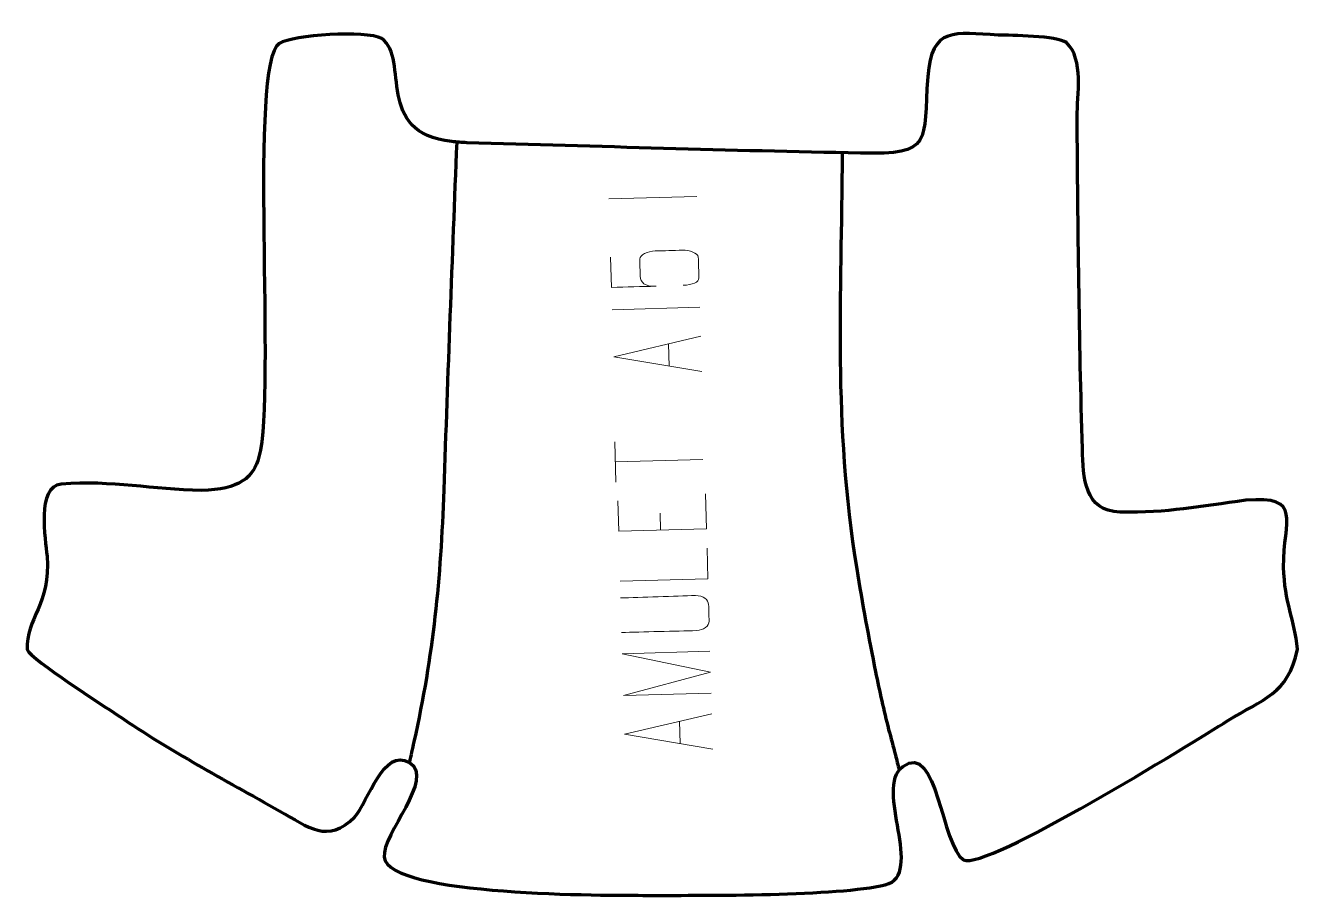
# Model space of a CAD drawing. Header units: millimetres. Extents: x -447 to -84, y 240 to 488.
import ezdxf

# ---------------------------------------------------------------- set-up
doc = ezdxf.new("R2010")
doc.units = ezdxf.units.MM
doc.header["$MEASUREMENT"] = 0
doc.layers.add('layer 2', color=7, linetype='Continuous')
doc.layers.add('layer 3', color=7, linetype='Continuous')

msp = doc.modelspace()

# ---------------------------------------------------------------- linework, layer by layer
at = {"layer": 'layer 2', "color": 142, "lineweight": 158}
for points, knots in [([(-324.7548, 454.9165), (-326.1126, 421.9407), (-327.3276, 388.9619), (-328.4538, 355.9775), (-328.4538, 355.9775), (-329.3194, 330.5178), (-331.4009, 309.2553), (-336.9425, 284.3747), (-336.9425, 284.3747), (-337.3835, 282.411), (-337.8125, 280.4481), (-338.2359, 278.4806)], [0, 0, 0, 0, 0.25, 0.25, 0.25, 0.25, 0.5, 0.5, 0.5, 0.5, 1, 1, 1, 1]), ([(-215.1825, 451.887), (-215.4138, 409.9955), (-217.7899, 375.6055), (-211.0493, 333.5242), (-211.0493, 333.5242), (-209.4771, 323.7091), (-207.63, 313.966), (-205.6751, 304.2213), (-205.6751, 304.2213), (-204.5622, 298.7169), (-203.339, 293.3154), (-201.9639, 287.8705), (-201.9639, 287.8705), (-201.3134, 285.4452), (-200.6665, 283.0284), (-200.0436, 280.5955), (-200.0436, 280.5955), (-199.6864, 279.1747), (-199.3291, 277.754), (-198.9719, 276.3332)], [0, 0, 0, 0, 0.16666667, 0.16666667, 0.16666667, 0.16666667, 0.33333333, 0.33333333, 0.33333333, 0.33333333, 0.5, 0.5, 0.5, 0.5, 0.66666667, 0.66666667, 0.66666667, 0.66666667, 1, 1, 1, 1])]:
    msp.add_open_spline(points, degree=3, knots=knots, dxfattribs=at)
at = {"layer": 'layer 2', "color": 250, "lineweight": 9}
for points in [[(-281.5019, 438.7424), (-281.5019, 438.7424), (-256.5379, 439.4521), (-256.5379, 439.4521)], [(-280.6053, 407.2046), (-280.6053, 407.2046), (-255.6413, 407.9143), (-255.6413, 407.9143)], [(-264.3331, 391.2072), (-264.3331, 391.2072), (-264.5143, 397.579), (-264.5143, 397.579)], [(-279.509, 358.2405), (-279.509, 358.2405), (-279.8331, 369.6392), (-279.8331, 369.6392)], [(-254.7512, 364.6484), (-254.7512, 364.6484), (-279.6946, 363.9393), (-279.6946, 363.9393)], [(-266.833, 344.5575), (-266.833, 344.5575), (-266.9698, 349.3675), (-266.9698, 349.3675)], [(-261.2808, 283.8446), (-261.2808, 283.8446), (-261.4619, 290.2164), (-261.4619, 290.2164)]]:
    msp.add_open_spline(points, degree=3, dxfattribs=at)
for points, knots in [([(-280.999, 422.1876), (-280.999, 422.1876), (-280.7538, 413.5639), (-280.7538, 413.5639), (-280.7538, 413.5639), (-276.5249, 413.6843), (-272.2957, 413.8045), (-268.0662, 413.9246), (-268.0662, 413.9246), (-271.375, 413.8303), (-272.4775, 414.8942), (-272.5916, 416.7795), (-272.5916, 416.7795), (-272.6385, 418.4164), (-272.685, 420.0534), (-272.7313, 421.6902), (-272.7313, 421.6902), (-272.7695, 422.797), (-270.4181, 423.8544), (-268.3508, 423.9323), (-268.3508, 423.9323), (-265.7645, 424.0056), (-263.1779, 424.0792), (-260.5913, 424.1529), (-260.5913, 424.1529), (-258.6336, 424.2395), (-256.1697, 423.3027), (-256.0802, 422.2133), (-256.0802, 422.2133), (-256.0432, 420.9005), (-255.9498, 417.6159), (-255.9122, 416.3026), (-255.9122, 416.3026), (-255.8681, 415.0646), (-257.811, 414.2659), (-260.3607, 414.1794)], [0, 0, 0, 0, 0.1, 0.1, 0.1, 0.1, 0.2, 0.2, 0.2, 0.2, 0.3, 0.3, 0.3, 0.3, 0.4, 0.4, 0.4, 0.4, 0.5, 0.5, 0.5, 0.5, 0.6, 0.6, 0.6, 0.6, 0.7, 0.7, 0.7, 0.7, 0.8, 0.8, 0.8, 0.8, 1, 1, 1, 1]), ([(-255.0355, 389.6432), (-255.0355, 389.6432), (-280.1196, 393.8801), (-280.1196, 393.8801), (-280.1196, 393.8801), (-280.1196, 393.8801), (-255.3205, 399.6688), (-255.3205, 399.6688)], [0, 0, 0, 0, 0.33333333, 0.33333333, 0.33333333, 0.33333333, 1, 1, 1, 1]), ([(-278.9535, 352.8586), (-278.9535, 352.8586), (-278.7079, 344.2199), (-278.7079, 344.2199), (-278.7079, 344.2199), (-278.7079, 344.2199), (-253.7644, 344.9291), (-253.7644, 344.9291), (-253.7644, 344.9291), (-253.7644, 344.9291), (-254.048, 354.9043), (-254.048, 354.9043)], [0, 0, 0, 0, 0.25, 0.25, 0.25, 0.25, 0.5, 0.5, 0.5, 0.5, 1, 1, 1, 1]), ([(-253.5998, 339.4041), (-253.5998, 339.4041), (-253.3528, 330.715), (-253.3528, 330.715), (-253.3528, 330.715), (-253.3528, 330.715), (-278.2963, 330.0059), (-278.2963, 330.0059)], [0, 0, 0, 0, 0.33333333, 0.33333333, 0.33333333, 0.33333333, 1, 1, 1, 1]), ([(-278.1659, 325.2811), (-272.6285, 325.4383), (-262.4327, 325.7924), (-256.8946, 325.9501), (-256.8946, 325.9501), (-254.6533, 325.92), (-253.1957, 324.8351), (-253.1443, 323.3942), (-253.1443, 323.3942), (-253.1002, 321.8295), (-253.0557, 320.2648), (-253.0108, 318.7003), (-253.0108, 318.7003), (-252.8726, 317.4115), (-254.6507, 316.0365), (-256.5946, 315.9888), (-256.5946, 315.9888), (-262.1543, 315.831), (-272.3274, 315.6058), (-277.8863, 315.4475)], [0, 0, 0, 0, 0.16666667, 0.16666667, 0.16666667, 0.16666667, 0.33333333, 0.33333333, 0.33333333, 0.33333333, 0.5, 0.5, 0.5, 0.5, 0.66666667, 0.66666667, 0.66666667, 0.66666667, 1, 1, 1, 1]), ([(-252.4291, 298.2214), (-252.4291, 298.2214), (-277.377, 297.5121), (-277.377, 297.5121), (-277.377, 297.5121), (-277.377, 297.5121), (-252.5994, 304.2103), (-252.5994, 304.2103), (-252.5994, 304.2103), (-252.5994, 304.2103), (-277.7138, 309.3791), (-277.7138, 309.3791), (-277.7138, 309.3791), (-277.7138, 309.3791), (-252.7665, 310.0883), (-252.7665, 310.0883)], [0, 0, 0, 0, 0.2, 0.2, 0.2, 0.2, 0.4, 0.4, 0.4, 0.4, 0.6, 0.6, 0.6, 0.6, 1, 1, 1, 1]), ([(-251.9831, 282.2805), (-251.9831, 282.2805), (-277.0672, 286.5174), (-277.0672, 286.5174), (-277.0672, 286.5174), (-277.0672, 286.5174), (-252.2682, 292.3061), (-252.2682, 292.3061)], [0, 0, 0, 0, 0.33333333, 0.33333333, 0.33333333, 0.33333333, 1, 1, 1, 1])]:
    msp.add_open_spline(points, degree=3, knots=knots, dxfattribs=at)
at = {"layer": 'layer 3', "color": 242, "lineweight": 158}
msp.add_open_spline([(-321.9335, 454.7317), (-284.6421, 453.6855), (-247.2301, 452.4265), (-209.9387, 451.794), (-209.9387, 451.794), (-189.1587, 451.1689), (-192.2212, 455.0304), (-190.8478, 473.4264), (-190.8478, 473.4264), (-189.7566, 488.0431), (-183.2055, 485.843), (-170.8219, 485.3497), (-170.8219, 485.3497), (-167.1829, 485.2047), (-154.0912, 485.1495), (-151.3902, 483.1882), (-151.3902, 483.1882), (-146.3912, 478.3112), (-148.4059, 468.3992), (-148.3719, 461.9712), (-148.3719, 461.9712), (-148.1685, 430.671), (-147.7654, 398.9124), (-146.8942, 367.6316), (-146.8942, 367.6316), (-146.6449, 359.3677), (-146.4434, 350.0745), (-136.103, 349.6202), (-136.103, 349.6202), (-122.6032, 349.4801), (-113.4744, 351.2646), (-100.4107, 353.0401), (-100.4107, 353.0401), (-84.0296, 354.3624), (-89.7301, 347.6409), (-89.6701, 334.052), (-89.6701, 334.052), (-89.4204, 323.8465), (-86.5339, 319.1988), (-85.6874, 310.6714), (-85.6874, 310.6714), (-88.6845, 297.5917), (-95.2564, 296.8029), (-105.8008, 290.2162), (-105.8008, 290.2162), (-114.9608, 284.5508), (-174.6218, 247.2946), (-180.6476, 250.8423), (-180.6476, 250.8423), (-186.9956, 254.5797), (-188.0349, 284.7682), (-197.9545, 277.3249), (-197.9545, 277.3249), (-206.2271, 271.1175), (-191.3912, 246.5192), (-202.9607, 243.6965), (-202.9607, 243.6965), (-216.3795, 240.4227), (-254.2102, 240.7205), (-269.7255, 240.6992), (-269.7255, 240.6992), (-269.7255, 240.6992), (-270.685, 240.6979), (-270.685, 240.6979), (-270.685, 240.6979), (-281.0293, 240.7273), (-344.2989, 240.3839), (-345.3974, 251.5507), (-345.3974, 251.5507), (-346.0526, 258.2101), (-330.7543, 273.9122), (-338.2359, 278.4806), (-338.2359, 278.4806), (-345.5149, 282.9254), (-349.9926, 267.2725), (-353.7856, 262.9502), (-353.7856, 262.9502), (-361.4411, 255.2609), (-366.9887, 260.0739), (-375.0149, 264.6592), (-375.0149, 264.6592), (-391.4044, 273.8809), (-405.4535, 281.2271), (-421.1671, 291.9545), (-421.1671, 291.9545), (-425.3879, 294.7445), (-445.4126, 307.5182), (-446.8761, 310.5676), (-446.8761, 310.5676), (-447.3518, 319.3624), (-440.1089, 323.5284), (-441.2498, 337.1475), (-441.2498, 337.1475), (-441.7206, 342.0094), (-444.3447, 356.8908), (-437.1948, 357.6442), (-437.1948, 357.6442), (-422.7204, 358.7731), (-411.1499, 356.0133), (-397.3394, 355.8514), (-397.3394, 355.8514), (-386.5466, 356.0566), (-382.4713, 359.6275), (-380.9823, 365.3511), (-380.9823, 365.3511), (-376.1125, 384.0708), (-384.0919, 477.2626), (-375.2133, 482.9157), (-375.2133, 482.9157), (-371.2803, 485.4199), (-350.6437, 486.7541), (-346.0522, 484.3528), (-346.0522, 484.3528), (-337.985, 478.3562), (-348.302, 457.463), (-326.1993, 455.0511), (-326.1993, 455.0511), (-324.7791, 454.8962), (-323.3587, 454.8169), (-321.9335, 454.7317)], degree=3, knots=[0, 0, 0, 0, 0.03225806, 0.03225806, 0.03225806, 0.03225806, 0.06451613, 0.06451613, 0.06451613, 0.06451613, 0.09677419, 0.09677419, 0.09677419, 0.09677419, 0.12903226, 0.12903226, 0.12903226, 0.12903226, 0.16129032, 0.16129032, 0.16129032, 0.16129032, 0.19354839, 0.19354839, 0.19354839, 0.19354839, 0.22580645, 0.22580645, 0.22580645, 0.22580645, 0.25806452, 0.25806452, 0.25806452, 0.25806452, 0.29032258, 0.29032258, 0.29032258, 0.29032258, 0.32258065, 0.32258065, 0.32258065, 0.32258065, 0.35483871, 0.35483871, 0.35483871, 0.35483871, 0.38709677, 0.38709677, 0.38709677, 0.38709677, 0.41935484, 0.41935484, 0.41935484, 0.41935484, 0.4516129, 0.4516129, 0.4516129, 0.4516129, 0.48387097, 0.48387097, 0.48387097, 0.48387097, 0.51612903, 0.51612903, 0.51612903, 0.51612903, 0.5483871, 0.5483871, 0.5483871, 0.5483871, 0.58064516, 0.58064516, 0.58064516, 0.58064516, 0.61290323, 0.61290323, 0.61290323, 0.61290323, 0.64516129, 0.64516129, 0.64516129, 0.64516129, 0.67741935, 0.67741935, 0.67741935, 0.67741935, 0.70967742, 0.70967742, 0.70967742, 0.70967742, 0.74193548, 0.74193548, 0.74193548, 0.74193548, 0.77419355, 0.77419355, 0.77419355, 0.77419355, 0.80645161, 0.80645161, 0.80645161, 0.80645161, 0.83870968, 0.83870968, 0.83870968, 0.83870968, 0.87096774, 0.87096774, 0.87096774, 0.87096774, 0.90322581, 0.90322581, 0.90322581, 0.90322581, 0.93548387, 0.93548387, 0.93548387, 0.93548387, 1, 1, 1, 1], dxfattribs=at)

doc.saveas('drawing.dxf')
